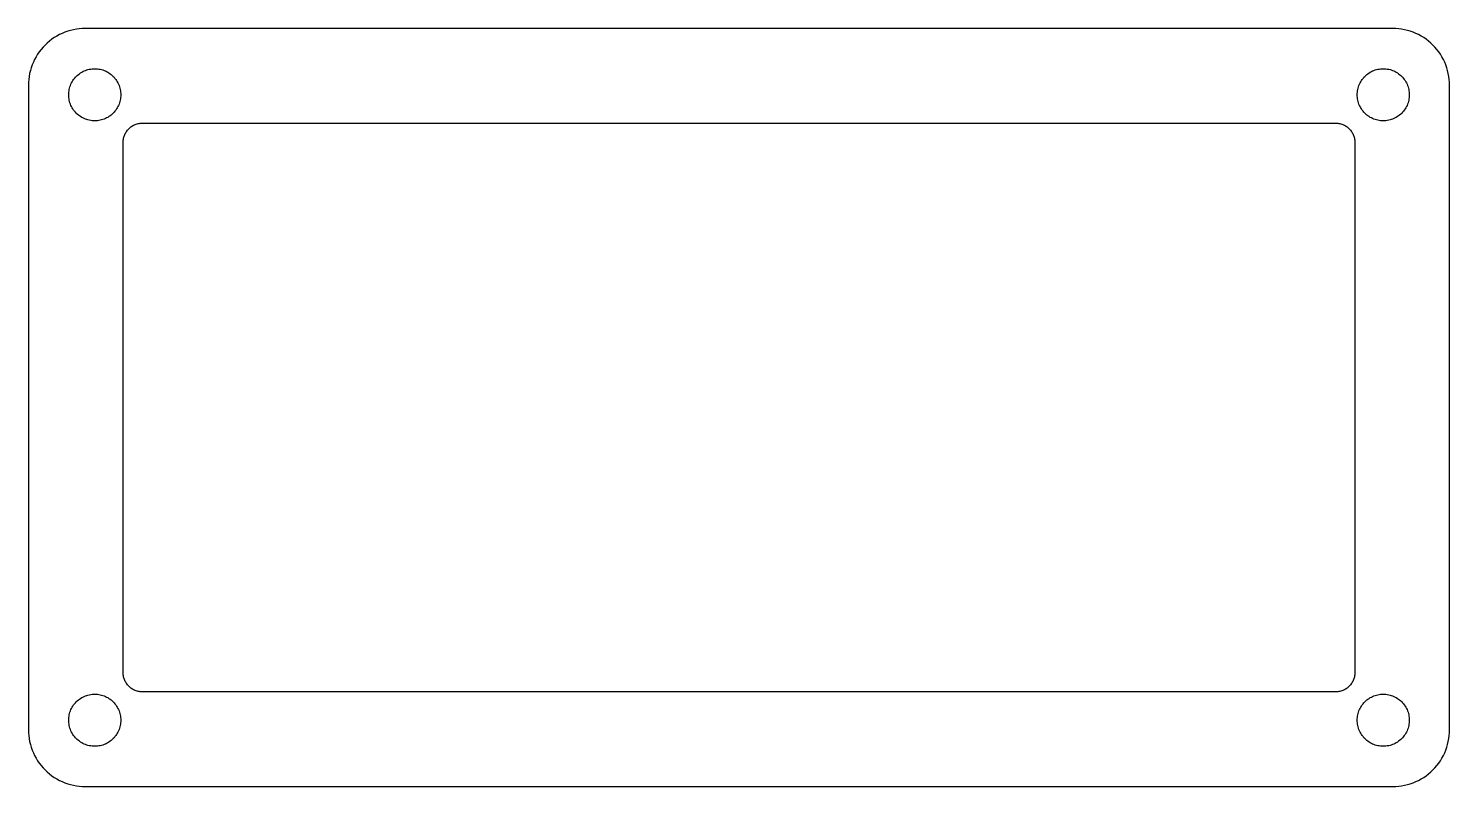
# Model space of a CAD drawing. Header units: metres. Extents: x -38 to 198, y -20 to 155.
# Drawn here: x 42.5 to 117.5, y 25 to 65 of the extents above; entities that cross this region are included whole.
import ezdxf

# ---------------------------------------------------------------- set-up
doc = ezdxf.new("R2010")
doc.units = ezdxf.units.M

msp = doc.modelspace()

# ---------------------------------------------------------------- linework, layer by layer
for p, q in [((43.8661, 64.516), (43.7366, 64.427)), ((44, 64.5981), (43.8661, 64.516)), ((44.138, 64.673), (44, 64.5981)), ((44.2798, 64.7406), (44.138, 64.673)), ((44.4249, 64.8007), (44.2798, 64.7406)), ((44.573, 64.8532), (44.4249, 64.8007)), ((44.7236, 64.8978), (44.573, 64.8532)), ((44.8763, 64.9344), (44.7236, 64.8978)), ((45.0307, 64.9631), (44.8763, 64.9344)), ((45.1864, 64.9836), (45.0307, 64.9631)), ((45.343, 64.9959), (45.1864, 64.9836)), ((45.5, 65), (45.343, 64.9959)), ((114.5, 65), (45.5, 65)), ((114.657, 64.9959), (114.5, 65)), ((114.814, 64.9836), (114.657, 64.9959)), ((114.969, 64.9631), (114.814, 64.9836)), ((115.124, 64.9344), (114.969, 64.9631)), ((115.276, 64.8978), (115.124, 64.9344)), ((115.427, 64.8532), (115.276, 64.8978)), ((115.575, 64.8007), (115.427, 64.8532)), ((115.72, 64.7406), (115.575, 64.8007)), ((115.862, 64.673), (115.72, 64.7406)), ((116, 64.5981), (115.862, 64.673)), ((116.134, 64.516), (116, 64.5981)), ((116.263, 64.427), (116.134, 64.516)), ((43.073, 63.7634), (42.984, 63.6339)), ((43.1686, 63.888), (43.073, 63.7634)), ((43.2706, 64.0074), (43.1686, 63.888)), ((43.3787, 64.1213), (43.2706, 64.0074)), ((43.4926, 64.2294), (43.3787, 64.1213)), ((43.612, 64.3314), (43.4926, 64.2294)), ((43.7366, 64.427), (43.612, 64.3314)), ((116.388, 64.3314), (116.263, 64.427)), ((116.507, 64.2294), (116.388, 64.3314)), ((116.621, 64.1213), (116.507, 64.2294)), ((116.729, 64.0074), (116.621, 64.1213)), ((116.831, 63.888), (116.729, 64.0074)), ((116.927, 63.7634), (116.831, 63.888)), ((117.016, 63.6339), (116.927, 63.7634)), ((42.6993, 63.0751), (42.6468, 62.927)), ((42.7594, 63.2202), (42.6993, 63.0751)), ((42.827, 63.362), (42.7594, 63.2202)), ((42.9019, 63.5), (42.827, 63.362)), ((42.984, 63.6339), (42.9019, 63.5)), ((117.098, 63.5), (117.016, 63.6339)), ((117.173, 63.362), (117.098, 63.5)), ((117.241, 63.2202), (117.173, 63.362)), ((117.301, 63.0751), (117.241, 63.2202)), ((117.353, 62.927), (117.301, 63.0751)), ((42.5164, 62.3136), (42.5041, 62.157)), ((42.5369, 62.4693), (42.5164, 62.3136)), ((42.5656, 62.6237), (42.5369, 62.4693)), ((42.6022, 62.7764), (42.5656, 62.6237)), ((42.6468, 62.927), (42.6022, 62.7764)), ((44.8468, 62.2489), (44.8876, 62.3082)), ((44.8876, 62.3082), (44.9314, 62.3653)), ((44.9314, 62.3653), (44.9782, 62.42)), ((44.9782, 62.42), (45.0277, 62.4723)), ((45.0277, 62.4723), (45.08, 62.5218)), ((45.08, 62.5218), (45.1347, 62.5686)), ((45.1347, 62.5686), (45.1918, 62.6124)), ((45.1918, 62.6124), (45.2511, 62.6532)), ((45.2511, 62.6532), (45.3125, 62.6908)), ((45.3125, 62.6908), (45.3758, 62.7251)), ((45.3758, 62.7251), (45.4408, 62.7561)), ((45.4408, 62.7561), (45.5072, 62.7837)), ((45.5072, 62.7837), (45.5751, 62.8077)), ((45.5751, 62.8077), (45.6441, 62.8281)), ((45.6441, 62.8281), (45.7141, 62.8449)), ((45.7141, 62.8449), (45.7849, 62.8581)), ((45.7849, 62.8581), (45.8563, 62.8675)), ((45.8563, 62.8675), (45.928, 62.8731)), ((45.928, 62.8731), (46, 62.875)), ((46, 62.875), (46.072, 62.8731)), ((46.072, 62.8731), (46.1437, 62.8675)), ((46.1437, 62.8675), (46.2151, 62.8581)), ((46.2151, 62.8581), (46.2859, 62.8449)), ((46.2859, 62.8449), (46.3559, 62.8281)), ((46.3559, 62.8281), (46.4249, 62.8077)), ((46.4249, 62.8077), (46.4928, 62.7837)), ((46.4928, 62.7837), (46.5593, 62.7561)), ((46.5593, 62.7561), (46.6242, 62.7251)), ((46.6242, 62.7251), (46.6875, 62.6908)), ((46.6875, 62.6908), (46.7489, 62.6532)), ((46.7489, 62.6532), (46.8082, 62.6124)), ((46.8082, 62.6124), (46.8653, 62.5686)), ((46.8653, 62.5686), (46.9201, 62.5218)), ((46.9201, 62.5218), (46.9723, 62.4723)), ((46.9723, 62.4723), (47.0218, 62.42)), ((47.0218, 62.42), (47.0686, 62.3653)), ((47.0686, 62.3653), (47.1124, 62.3082)), ((47.1124, 62.3082), (47.1532, 62.2489)), ((112.847, 62.2489), (112.888, 62.3082)), ((112.888, 62.3082), (112.931, 62.3653)), ((112.931, 62.3653), (112.978, 62.42)), ((112.978, 62.42), (113.028, 62.4723)), ((113.028, 62.4723), (113.08, 62.5218)), ((113.08, 62.5218), (113.135, 62.5686)), ((113.135, 62.5686), (113.192, 62.6124)), ((113.192, 62.6124), (113.251, 62.6532)), ((113.251, 62.6532), (113.312, 62.6908)), ((113.312, 62.6908), (113.376, 62.7251)), ((113.376, 62.7251), (113.441, 62.7561)), ((113.441, 62.7561), (113.507, 62.7837)), ((113.507, 62.7837), (113.575, 62.8077)), ((113.575, 62.8077), (113.644, 62.8281)), ((113.644, 62.8281), (113.714, 62.8449)), ((113.714, 62.8449), (113.785, 62.8581)), ((113.785, 62.8581), (113.856, 62.8675)), ((113.856, 62.8675), (113.928, 62.8731)), ((113.928, 62.8731), (114, 62.875)), ((114, 62.875), (114.072, 62.8731)), ((114.072, 62.8731), (114.144, 62.8675)), ((114.144, 62.8675), (114.215, 62.8581)), ((114.215, 62.8581), (114.286, 62.8449)), ((114.286, 62.8449), (114.356, 62.8281)), ((114.356, 62.8281), (114.425, 62.8077)), ((114.425, 62.8077), (114.493, 62.7837)), ((114.493, 62.7837), (114.559, 62.7561)), ((114.559, 62.7561), (114.624, 62.7251)), ((114.624, 62.7251), (114.688, 62.6908)), ((114.688, 62.6908), (114.749, 62.6532)), ((114.749, 62.6532), (114.808, 62.6124)), ((114.808, 62.6124), (114.865, 62.5686)), ((114.865, 62.5686), (114.92, 62.5218)), ((114.92, 62.5218), (114.972, 62.4723)), ((114.972, 62.4723), (115.022, 62.42)), ((115.022, 62.42), (115.069, 62.3653)), ((115.069, 62.3653), (115.112, 62.3082)), ((115.112, 62.3082), (115.153, 62.2489)), ((117.398, 62.7764), (117.353, 62.927)), ((117.434, 62.6237), (117.398, 62.7764)), ((117.463, 62.4693), (117.434, 62.6237)), ((117.484, 62.3136), (117.463, 62.4693)), ((117.496, 62.157), (117.484, 62.3136)), ((42.5041, 62.157), (42.5, 62)), ((42.5, 62), (42.5, 28)), ((44.625, 61.5), (44.6269, 61.572)), ((44.6269, 61.428), (44.625, 61.5)), ((44.6269, 61.572), (44.6325, 61.6437)), ((44.6325, 61.6437), (44.6419, 61.7151)), ((44.6419, 61.7151), (44.6551, 61.7859)), ((44.6551, 61.7859), (44.6719, 61.8559)), ((44.6719, 61.8559), (44.6923, 61.9249)), ((44.6923, 61.9249), (44.7163, 61.9928)), ((44.7163, 61.9928), (44.7439, 62.0592)), ((44.7439, 62.0592), (44.7749, 62.1242)), ((44.7749, 62.1242), (44.8092, 62.1875)), ((44.8092, 62.1875), (44.8468, 62.2489)), ((47.1532, 62.2489), (47.1908, 62.1875)), ((47.1908, 62.1875), (47.2251, 62.1242)), ((47.2251, 62.1242), (47.2561, 62.0592)), ((47.2561, 62.0592), (47.2837, 61.9928)), ((47.2837, 61.9928), (47.3077, 61.9249)), ((47.3077, 61.9249), (47.3282, 61.8559)), ((47.3282, 61.8559), (47.345, 61.7859)), ((47.345, 61.7859), (47.3581, 61.7151)), ((47.3581, 61.7151), (47.3675, 61.6437)), ((47.3675, 61.6437), (47.3731, 61.572)), ((47.3731, 61.572), (47.375, 61.5)), ((47.375, 61.5), (47.3731, 61.428)), ((112.625, 61.5), (112.627, 61.572)), ((112.627, 61.428), (112.625, 61.5)), ((112.627, 61.572), (112.633, 61.6437)), ((112.633, 61.6437), (112.642, 61.7151)), ((112.642, 61.7151), (112.655, 61.7859)), ((112.655, 61.7859), (112.672, 61.8559)), ((112.672, 61.8559), (112.692, 61.9249)), ((112.692, 61.9249), (112.716, 61.9928)), ((112.716, 61.9928), (112.744, 62.0592)), ((112.744, 62.0592), (112.775, 62.1242)), ((112.775, 62.1242), (112.809, 62.1875)), ((112.809, 62.1875), (112.847, 62.2489)), ((115.153, 62.2489), (115.191, 62.1875)), ((115.191, 62.1875), (115.225, 62.1242)), ((115.225, 62.1242), (115.256, 62.0592)), ((115.256, 62.0592), (115.284, 61.9928)), ((115.284, 61.9928), (115.308, 61.9249)), ((115.308, 61.9249), (115.328, 61.8559)), ((115.328, 61.8559), (115.345, 61.7859)), ((115.345, 61.7859), (115.358, 61.7151)), ((115.358, 61.7151), (115.367, 61.6437)), ((115.367, 61.6437), (115.373, 61.572)), ((115.373, 61.572), (115.375, 61.5)), ((115.375, 61.5), (115.373, 61.428)), ((117.5, 62), (117.496, 62.157)), ((117.5, 28), (117.5, 62)), ((44.6325, 61.3563), (44.6269, 61.428)), ((44.6419, 61.2849), (44.6325, 61.3563)), ((44.6551, 61.2141), (44.6419, 61.2849)), ((44.6719, 61.1441), (44.6551, 61.2141)), ((44.6923, 61.0751), (44.6719, 61.1441)), ((44.7163, 61.0072), (44.6923, 61.0751)), ((44.7439, 60.9407), (44.7163, 61.0072)), ((44.7749, 60.8758), (44.7439, 60.9407)), ((44.8092, 60.8125), (44.7749, 60.8758)), ((44.8468, 60.7511), (44.8092, 60.8125)), ((44.8876, 60.6918), (44.8468, 60.7511)), ((47.1532, 60.7511), (47.1124, 60.6918)), ((47.1908, 60.8125), (47.1532, 60.7511)), ((47.2251, 60.8758), (47.1908, 60.8125)), ((47.2561, 60.9407), (47.2251, 60.8758)), ((47.2837, 61.0072), (47.2561, 60.9407)), ((47.3077, 61.0751), (47.2837, 61.0072)), ((47.3282, 61.1441), (47.3077, 61.0751)), ((47.345, 61.2141), (47.3282, 61.1441)), ((47.3581, 61.2849), (47.345, 61.2141)), ((47.3675, 61.3563), (47.3581, 61.2849)), ((47.3731, 61.428), (47.3675, 61.3563)), ((112.633, 61.3563), (112.627, 61.428)), ((112.642, 61.2849), (112.633, 61.3563)), ((112.655, 61.2141), (112.642, 61.2849)), ((112.672, 61.1441), (112.655, 61.2141)), ((112.692, 61.0751), (112.672, 61.1441)), ((112.716, 61.0072), (112.692, 61.0751)), ((112.744, 60.9407), (112.716, 61.0072)), ((112.775, 60.8758), (112.744, 60.9407)), ((112.809, 60.8125), (112.775, 60.8758)), ((112.847, 60.7511), (112.809, 60.8125)), ((112.888, 60.6918), (112.847, 60.7511)), ((115.153, 60.7511), (115.112, 60.6918)), ((115.191, 60.8125), (115.153, 60.7511)), ((115.225, 60.8758), (115.191, 60.8125)), ((115.256, 60.9407), (115.225, 60.8758)), ((115.284, 61.0072), (115.256, 60.9407)), ((115.308, 61.0751), (115.284, 61.0072)), ((115.328, 61.1441), (115.308, 61.0751)), ((115.345, 61.2141), (115.328, 61.1441)), ((115.358, 61.2849), (115.345, 61.2141)), ((115.367, 61.3563), (115.358, 61.2849)), ((115.373, 61.428), (115.367, 61.3563)), ((44.9314, 60.6347), (44.8876, 60.6918)), ((44.9782, 60.5799), (44.9314, 60.6347)), ((45.0277, 60.5277), (44.9782, 60.5799)), ((45.08, 60.4782), (45.0277, 60.5277)), ((45.1347, 60.4314), (45.08, 60.4782)), ((45.1918, 60.3876), (45.1347, 60.4314)), ((45.2511, 60.3468), (45.1918, 60.3876)), ((45.3125, 60.3092), (45.2511, 60.3468)), ((45.3758, 60.2749), (45.3125, 60.3092)), ((45.4408, 60.2439), (45.3758, 60.2749)), ((45.5072, 60.2163), (45.4408, 60.2439)), ((45.5751, 60.1923), (45.5072, 60.2163)), ((45.6441, 60.1718), (45.5751, 60.1923)), ((45.7141, 60.155), (45.6441, 60.1718)), ((45.7849, 60.1419), (45.7141, 60.155)), ((45.8563, 60.1325), (45.7849, 60.1419)), ((45.928, 60.1269), (45.8563, 60.1325)), ((46, 60.125), (45.928, 60.1269)), ((46.072, 60.1269), (46, 60.125)), ((46.1437, 60.1325), (46.072, 60.1269)), ((46.2151, 60.1419), (46.1437, 60.1325)), ((46.2859, 60.155), (46.2151, 60.1419)), ((46.3559, 60.1718), (46.2859, 60.155)), ((46.4249, 60.1923), (46.3559, 60.1718)), ((46.4928, 60.2163), (46.4249, 60.1923)), ((46.5593, 60.2439), (46.4928, 60.2163)), ((46.6242, 60.2749), (46.5593, 60.2439)), ((46.6875, 60.3092), (46.6242, 60.2749)), ((46.7489, 60.3468), (46.6875, 60.3092)), ((46.8082, 60.3876), (46.7489, 60.3468)), ((46.8653, 60.4314), (46.8082, 60.3876)), ((46.9201, 60.4782), (46.8653, 60.4314)), ((46.9723, 60.5277), (46.9201, 60.4782)), ((47.0218, 60.5799), (46.9723, 60.5277)), ((47.0686, 60.6347), (47.0218, 60.5799)), ((47.1124, 60.6918), (47.0686, 60.6347)), ((48.4477, 59.9986), (48.5, 60)), ((48.5, 60), (111.5, 60)), ((111.5, 60), (111.552, 59.9986)), ((112.931, 60.6347), (112.888, 60.6918)), ((112.978, 60.5799), (112.931, 60.6347)), ((113.028, 60.5277), (112.978, 60.5799)), ((113.08, 60.4782), (113.028, 60.5277)), ((113.135, 60.4314), (113.08, 60.4782)), ((113.192, 60.3876), (113.135, 60.4314)), ((113.251, 60.3468), (113.192, 60.3876)), ((113.312, 60.3092), (113.251, 60.3468)), ((113.376, 60.2749), (113.312, 60.3092)), ((113.441, 60.2439), (113.376, 60.2749)), ((113.507, 60.2163), (113.441, 60.2439)), ((113.575, 60.1923), (113.507, 60.2163)), ((113.644, 60.1718), (113.575, 60.1923)), ((113.714, 60.155), (113.644, 60.1718)), ((113.785, 60.1419), (113.714, 60.155)), ((113.856, 60.1325), (113.785, 60.1419)), ((113.928, 60.1269), (113.856, 60.1325)), ((114, 60.125), (113.928, 60.1269)), ((114.072, 60.1269), (114, 60.125)), ((114.144, 60.1325), (114.072, 60.1269)), ((114.215, 60.1419), (114.144, 60.1325)), ((114.286, 60.155), (114.215, 60.1419)), ((114.356, 60.1718), (114.286, 60.155)), ((114.425, 60.1923), (114.356, 60.1718)), ((114.493, 60.2163), (114.425, 60.1923)), ((114.559, 60.2439), (114.493, 60.2163)), ((114.624, 60.2749), (114.559, 60.2439)), ((114.688, 60.3092), (114.624, 60.2749)), ((114.749, 60.3468), (114.688, 60.3092)), ((114.808, 60.3876), (114.749, 60.3468)), ((114.865, 60.4314), (114.808, 60.3876)), ((114.92, 60.4782), (114.865, 60.4314)), ((114.972, 60.5277), (114.92, 60.4782)), ((115.022, 60.5799), (114.972, 60.5277)), ((115.069, 60.6347), (115.022, 60.5799)), ((115.112, 60.6918), (115.069, 60.6347)), ((47.5219, 59.2079), (47.5341, 59.2588)), ((47.5341, 59.2588), (47.549, 59.309)), ((47.549, 59.309), (47.5664, 59.3584)), ((47.5664, 59.3584), (47.5865, 59.4067)), ((47.5865, 59.4067), (47.609, 59.454)), ((47.609, 59.454), (47.634, 59.5)), ((47.634, 59.5), (47.6613, 59.5446)), ((47.6613, 59.5446), (47.691, 59.5878)), ((47.691, 59.5878), (47.7229, 59.6293)), ((47.7229, 59.6293), (47.7569, 59.6691)), ((47.7569, 59.6691), (47.7929, 59.7071)), ((47.7929, 59.7071), (47.8309, 59.7431)), ((47.8309, 59.7431), (47.8707, 59.7771)), ((47.8707, 59.7771), (47.9122, 59.809)), ((47.9122, 59.809), (47.9554, 59.8387)), ((47.9554, 59.8387), (48, 59.866)), ((48, 59.866), (48.046, 59.891)), ((48.046, 59.891), (48.0933, 59.9135)), ((48.0933, 59.9135), (48.1416, 59.9336)), ((48.1416, 59.9336), (48.191, 59.951)), ((48.191, 59.951), (48.2412, 59.9659)), ((48.2412, 59.9659), (48.2921, 59.9781)), ((48.2921, 59.9781), (48.3436, 59.9877)), ((48.3436, 59.9877), (48.3955, 59.9945)), ((48.3955, 59.9945), (48.4477, 59.9986)), ((111.552, 59.9986), (111.605, 59.9945)), ((111.605, 59.9945), (111.656, 59.9877)), ((111.656, 59.9877), (111.708, 59.9781)), ((111.708, 59.9781), (111.759, 59.9659)), ((111.759, 59.9659), (111.809, 59.951)), ((111.809, 59.951), (111.858, 59.9336)), ((111.858, 59.9336), (111.907, 59.9135)), ((111.907, 59.9135), (111.954, 59.891)), ((111.954, 59.891), (112, 59.866)), ((112, 59.866), (112.045, 59.8387)), ((112.045, 59.8387), (112.088, 59.809)), ((112.088, 59.809), (112.129, 59.7771)), ((112.129, 59.7771), (112.169, 59.7431)), ((112.169, 59.7431), (112.207, 59.7071)), ((112.207, 59.7071), (112.243, 59.6691)), ((112.243, 59.6691), (112.277, 59.6293)), ((112.277, 59.6293), (112.309, 59.5878)), ((112.309, 59.5878), (112.339, 59.5446)), ((112.339, 59.5446), (112.366, 59.5)), ((112.366, 59.5), (112.391, 59.454)), ((112.391, 59.454), (112.414, 59.4067)), ((112.414, 59.4067), (112.434, 59.3584)), ((112.434, 59.3584), (112.451, 59.309)), ((112.451, 59.309), (112.466, 59.2588)), ((112.466, 59.2588), (112.478, 59.2079)), ((47.5, 59), (47.5014, 59.0523)), ((47.5, 31), (47.5, 59)), ((47.5014, 59.0523), (47.5055, 59.1045)), ((47.5055, 59.1045), (47.5123, 59.1564)), ((47.5123, 59.1564), (47.5219, 59.2079)), ((112.478, 59.2079), (112.488, 59.1564)), ((112.488, 59.1564), (112.495, 59.1045)), ((112.495, 59.1045), (112.499, 59.0523)), ((112.499, 59.0523), (112.5, 59)), ((112.5, 59), (112.5, 31)), ((47.5014, 30.9477), (47.5, 31)), ((47.5055, 30.8955), (47.5014, 30.9477)), ((47.5123, 30.8436), (47.5055, 30.8955)), ((47.5219, 30.7921), (47.5123, 30.8436)), ((47.5341, 30.7412), (47.5219, 30.7921)), ((112.478, 30.7921), (112.466, 30.7412)), ((112.488, 30.8436), (112.478, 30.7921)), ((112.495, 30.8955), (112.488, 30.8436)), ((112.499, 30.9477), (112.495, 30.8955)), ((112.5, 31), (112.499, 30.9477)), ((47.549, 30.691), (47.5341, 30.7412)), ((47.5664, 30.6416), (47.549, 30.691)), ((47.5865, 30.5933), (47.5664, 30.6416)), ((47.609, 30.546), (47.5865, 30.5933)), ((47.634, 30.5), (47.609, 30.546)), ((47.6613, 30.4554), (47.634, 30.5)), ((47.691, 30.4122), (47.6613, 30.4554)), ((47.7229, 30.3707), (47.691, 30.4122)), ((47.7569, 30.3309), (47.7229, 30.3707)), ((47.7929, 30.2929), (47.7569, 30.3309)), ((47.8309, 30.2569), (47.7929, 30.2929)), ((47.8707, 30.2229), (47.8309, 30.2569)), ((47.9122, 30.191), (47.8707, 30.2229)), ((47.9554, 30.1613), (47.9122, 30.191)), ((48, 30.134), (47.9554, 30.1613)), ((48.046, 30.109), (48, 30.134)), ((48.0933, 30.0865), (48.046, 30.109)), ((48.1416, 30.0664), (48.0933, 30.0865)), ((48.191, 30.049), (48.1416, 30.0664)), ((48.2412, 30.0341), (48.191, 30.049)), ((48.2921, 30.0219), (48.2412, 30.0341)), ((48.3436, 30.0123), (48.2921, 30.0219)), ((48.3955, 30.0055), (48.3436, 30.0123)), ((48.4477, 30.0014), (48.3955, 30.0055)), ((48.5, 30), (48.4477, 30.0014)), ((111.5, 30), (48.5, 30)), ((111.552, 30.0014), (111.5, 30)), ((111.605, 30.0055), (111.552, 30.0014)), ((111.656, 30.0123), (111.605, 30.0055)), ((111.708, 30.0219), (111.656, 30.0123)), ((111.759, 30.0341), (111.708, 30.0219)), ((111.809, 30.049), (111.759, 30.0341)), ((111.858, 30.0664), (111.809, 30.049)), ((111.907, 30.0865), (111.858, 30.0664)), ((111.954, 30.109), (111.907, 30.0865)), ((112, 30.134), (111.954, 30.109)), ((112.045, 30.1613), (112, 30.134)), ((112.088, 30.191), (112.045, 30.1613)), ((112.129, 30.2229), (112.088, 30.191)), ((112.169, 30.2569), (112.129, 30.2229)), ((112.207, 30.2929), (112.169, 30.2569)), ((112.243, 30.3309), (112.207, 30.2929)), ((112.277, 30.3707), (112.243, 30.3309)), ((112.309, 30.4122), (112.277, 30.3707)), ((112.339, 30.4554), (112.309, 30.4122)), ((112.366, 30.5), (112.339, 30.4554)), ((112.391, 30.546), (112.366, 30.5)), ((112.414, 30.5933), (112.391, 30.546)), ((112.434, 30.6416), (112.414, 30.5933)), ((112.451, 30.691), (112.434, 30.6416)), ((112.466, 30.7412), (112.451, 30.691)), ((44.8468, 29.2489), (44.8876, 29.3082)), ((44.8876, 29.3082), (44.9314, 29.3653)), ((44.9314, 29.3653), (44.9782, 29.4201)), ((44.9782, 29.4201), (45.0277, 29.4723)), ((45.0277, 29.4723), (45.08, 29.5218)), ((45.08, 29.5218), (45.1347, 29.5686)), ((45.1347, 29.5686), (45.1918, 29.6124)), ((45.1918, 29.6124), (45.2511, 29.6532)), ((45.2511, 29.6532), (45.3125, 29.6908)), ((45.3125, 29.6908), (45.3758, 29.7251)), ((45.3758, 29.7251), (45.4408, 29.7561)), ((45.4408, 29.7561), (45.5072, 29.7837)), ((45.5072, 29.7837), (45.5751, 29.8077)), ((45.5751, 29.8077), (45.6441, 29.8282)), ((45.6441, 29.8282), (45.7141, 29.845)), ((45.7141, 29.845), (45.7849, 29.8581)), ((45.7849, 29.8581), (45.8563, 29.8675)), ((45.8563, 29.8675), (45.928, 29.8731)), ((45.928, 29.8731), (46, 29.875)), ((46, 29.875), (46.072, 29.8731)), ((46.072, 29.8731), (46.1437, 29.8675)), ((46.1437, 29.8675), (46.2151, 29.8581)), ((46.2151, 29.8581), (46.2859, 29.845)), ((46.2859, 29.845), (46.3559, 29.8282)), ((46.3559, 29.8282), (46.4249, 29.8077)), ((46.4249, 29.8077), (46.4928, 29.7837)), ((46.4928, 29.7837), (46.5593, 29.7561)), ((46.5593, 29.7561), (46.6242, 29.7251)), ((46.6242, 29.7251), (46.6875, 29.6908)), ((46.6875, 29.6908), (46.7489, 29.6532)), ((46.7489, 29.6532), (46.8082, 29.6124)), ((46.8082, 29.6124), (46.8653, 29.5686)), ((46.8653, 29.5686), (46.9201, 29.5218)), ((46.9201, 29.5218), (46.9723, 29.4723)), ((46.9723, 29.4723), (47.0218, 29.4201)), ((47.0218, 29.4201), (47.0686, 29.3653)), ((47.0686, 29.3653), (47.1124, 29.3082)), ((47.1124, 29.3082), (47.1532, 29.2489)), ((112.847, 29.2489), (112.888, 29.3082)), ((112.888, 29.3082), (112.931, 29.3653)), ((112.931, 29.3653), (112.978, 29.4201)), ((112.978, 29.4201), (113.028, 29.4723)), ((113.028, 29.4723), (113.08, 29.5218)), ((113.08, 29.5218), (113.135, 29.5686)), ((113.135, 29.5686), (113.192, 29.6124)), ((113.192, 29.6124), (113.251, 29.6532)), ((113.251, 29.6532), (113.312, 29.6908)), ((113.312, 29.6908), (113.376, 29.7251)), ((113.376, 29.7251), (113.441, 29.7561)), ((113.441, 29.7561), (113.507, 29.7837)), ((113.507, 29.7837), (113.575, 29.8077)), ((113.575, 29.8077), (113.644, 29.8282)), ((113.644, 29.8282), (113.714, 29.845)), ((113.714, 29.845), (113.785, 29.8581)), ((113.785, 29.8581), (113.856, 29.8675)), ((113.856, 29.8675), (113.928, 29.8731)), ((113.928, 29.8731), (114, 29.875)), ((114, 29.875), (114.072, 29.8731)), ((114.072, 29.8731), (114.144, 29.8675)), ((114.144, 29.8675), (114.215, 29.8581)), ((114.215, 29.8581), (114.286, 29.845)), ((114.286, 29.845), (114.356, 29.8282)), ((114.356, 29.8282), (114.425, 29.8077)), ((114.425, 29.8077), (114.493, 29.7837)), ((114.493, 29.7837), (114.559, 29.7561)), ((114.559, 29.7561), (114.624, 29.7251)), ((114.624, 29.7251), (114.688, 29.6908)), ((114.688, 29.6908), (114.749, 29.6532)), ((114.749, 29.6532), (114.808, 29.6124)), ((114.808, 29.6124), (114.865, 29.5686)), ((114.865, 29.5686), (114.92, 29.5218)), ((114.92, 29.5218), (114.972, 29.4723)), ((114.972, 29.4723), (115.022, 29.4201)), ((115.022, 29.4201), (115.069, 29.3653)), ((115.069, 29.3653), (115.112, 29.3082)), ((115.112, 29.3082), (115.153, 29.2489)), ((44.625, 28.5), (44.6269, 28.572)), ((44.6269, 28.428), (44.625, 28.5)), ((44.6269, 28.572), (44.6325, 28.6437)), ((44.6325, 28.6437), (44.6419, 28.7151)), ((44.6419, 28.7151), (44.6551, 28.7859)), ((44.6551, 28.7859), (44.6719, 28.8559)), ((44.6719, 28.8559), (44.6923, 28.9249)), ((44.6923, 28.9249), (44.7163, 28.9928)), ((44.7163, 28.9928), (44.7439, 29.0593)), ((44.7439, 29.0593), (44.7749, 29.1242)), ((44.7749, 29.1242), (44.8092, 29.1875)), ((44.8092, 29.1875), (44.8468, 29.2489)), ((47.1532, 29.2489), (47.1908, 29.1875)), ((47.1908, 29.1875), (47.2251, 29.1242)), ((47.2251, 29.1242), (47.2561, 29.0593)), ((47.2561, 29.0593), (47.2837, 28.9928)), ((47.2837, 28.9928), (47.3077, 28.9249)), ((47.3077, 28.9249), (47.3282, 28.8559)), ((47.3282, 28.8559), (47.345, 28.7859)), ((47.345, 28.7859), (47.3581, 28.7151)), ((47.3581, 28.7151), (47.3675, 28.6437)), ((47.3675, 28.6437), (47.3731, 28.572)), ((47.3731, 28.572), (47.375, 28.5)), ((47.375, 28.5), (47.3731, 28.428)), ((112.625, 28.5), (112.627, 28.572)), ((112.627, 28.428), (112.625, 28.5)), ((112.627, 28.572), (112.633, 28.6437)), ((112.633, 28.6437), (112.642, 28.7151)), ((112.642, 28.7151), (112.655, 28.7859)), ((112.655, 28.7859), (112.672, 28.8559)), ((112.672, 28.8559), (112.692, 28.9249)), ((112.692, 28.9249), (112.716, 28.9928)), ((112.716, 28.9928), (112.744, 29.0593)), ((112.744, 29.0593), (112.775, 29.1242)), ((112.775, 29.1242), (112.809, 29.1875)), ((112.809, 29.1875), (112.847, 29.2489)), ((115.153, 29.2489), (115.191, 29.1875)), ((115.191, 29.1875), (115.225, 29.1242)), ((115.225, 29.1242), (115.256, 29.0593)), ((115.256, 29.0593), (115.284, 28.9928)), ((115.284, 28.9928), (115.308, 28.9249)), ((115.308, 28.9249), (115.328, 28.8559)), ((115.328, 28.8559), (115.345, 28.7859)), ((115.345, 28.7859), (115.358, 28.7151)), ((115.358, 28.7151), (115.367, 28.6437)), ((115.367, 28.6437), (115.373, 28.572)), ((115.373, 28.572), (115.375, 28.5)), ((115.375, 28.5), (115.373, 28.428)), ((42.5, 28), (42.5041, 27.843)), ((42.5041, 27.843), (42.5164, 27.6864)), ((44.6325, 28.3563), (44.6269, 28.428)), ((44.6419, 28.2849), (44.6325, 28.3563)), ((44.6551, 28.2141), (44.6419, 28.2849)), ((44.6719, 28.1441), (44.6551, 28.2141)), ((44.6923, 28.0751), (44.6719, 28.1441)), ((44.7163, 28.0072), (44.6923, 28.0751)), ((44.7439, 27.9408), (44.7163, 28.0072)), ((44.7749, 27.8758), (44.7439, 27.9408)), ((44.8092, 27.8125), (44.7749, 27.8758)), ((44.8468, 27.7511), (44.8092, 27.8125)), ((44.8876, 27.6918), (44.8468, 27.7511)), ((47.1532, 27.7511), (47.1124, 27.6918)), ((47.1908, 27.8125), (47.1532, 27.7511)), ((47.2251, 27.8758), (47.1908, 27.8125)), ((47.2561, 27.9408), (47.2251, 27.8758)), ((47.2837, 28.0072), (47.2561, 27.9408)), ((47.3077, 28.0751), (47.2837, 28.0072)), ((47.3282, 28.1441), (47.3077, 28.0751)), ((47.345, 28.2141), (47.3282, 28.1441)), ((47.3581, 28.2849), (47.345, 28.2141)), ((47.3675, 28.3563), (47.3581, 28.2849)), ((47.3731, 28.428), (47.3675, 28.3563)), ((112.633, 28.3563), (112.627, 28.428)), ((112.642, 28.2849), (112.633, 28.3563)), ((112.655, 28.2141), (112.642, 28.2849)), ((112.672, 28.1441), (112.655, 28.2141)), ((112.692, 28.0751), (112.672, 28.1441)), ((112.716, 28.0072), (112.692, 28.0751)), ((112.744, 27.9408), (112.716, 28.0072)), ((112.775, 27.8758), (112.744, 27.9408)), ((112.809, 27.8125), (112.775, 27.8758)), ((112.847, 27.7511), (112.809, 27.8125)), ((112.888, 27.6918), (112.847, 27.7511)), ((115.153, 27.7511), (115.112, 27.6918)), ((115.191, 27.8125), (115.153, 27.7511)), ((115.225, 27.8758), (115.191, 27.8125)), ((115.256, 27.9408), (115.225, 27.8758)), ((115.284, 28.0072), (115.256, 27.9408)), ((115.308, 28.0751), (115.284, 28.0072)), ((115.328, 28.1441), (115.308, 28.0751)), ((115.345, 28.2141), (115.328, 28.1441)), ((115.358, 28.2849), (115.345, 28.2141)), ((115.367, 28.3563), (115.358, 28.2849)), ((115.373, 28.428), (115.367, 28.3563)), ((117.484, 27.6864), (117.496, 27.843)), ((117.496, 27.843), (117.5, 28)), ((42.5164, 27.6864), (42.5369, 27.5307)), ((42.5369, 27.5307), (42.5656, 27.3763)), ((42.5656, 27.3763), (42.6022, 27.2236)), ((42.6022, 27.2236), (42.6468, 27.073)), ((42.6468, 27.073), (42.6993, 26.9249)), ((44.9314, 27.6347), (44.8876, 27.6918)), ((44.9782, 27.58), (44.9314, 27.6347)), ((45.0277, 27.5277), (44.9782, 27.58)), ((45.08, 27.4782), (45.0277, 27.5277)), ((45.1347, 27.4314), (45.08, 27.4782)), ((45.1918, 27.3876), (45.1347, 27.4314)), ((45.2511, 27.3468), (45.1918, 27.3876)), ((45.3125, 27.3092), (45.2511, 27.3468)), ((45.3758, 27.2749), (45.3125, 27.3092)), ((45.4408, 27.2439), (45.3758, 27.2749)), ((45.5072, 27.2163), (45.4408, 27.2439)), ((45.5751, 27.1923), (45.5072, 27.2163)), ((45.6441, 27.1719), (45.5751, 27.1923)), ((45.7141, 27.1551), (45.6441, 27.1719)), ((45.7849, 27.1419), (45.7141, 27.1551)), ((45.8563, 27.1325), (45.7849, 27.1419)), ((45.928, 27.1269), (45.8563, 27.1325)), ((46, 27.125), (45.928, 27.1269)), ((46.072, 27.1269), (46, 27.125)), ((46.1437, 27.1325), (46.072, 27.1269)), ((46.2151, 27.1419), (46.1437, 27.1325)), ((46.2859, 27.1551), (46.2151, 27.1419)), ((46.3559, 27.1719), (46.2859, 27.1551)), ((46.4249, 27.1923), (46.3559, 27.1719)), ((46.4928, 27.2163), (46.4249, 27.1923)), ((46.5593, 27.2439), (46.4928, 27.2163)), ((46.6242, 27.2749), (46.5593, 27.2439)), ((46.6875, 27.3092), (46.6242, 27.2749)), ((46.7489, 27.3468), (46.6875, 27.3092)), ((46.8082, 27.3876), (46.7489, 27.3468)), ((46.8653, 27.4314), (46.8082, 27.3876)), ((46.9201, 27.4782), (46.8653, 27.4314)), ((46.9723, 27.5277), (46.9201, 27.4782)), ((47.0218, 27.58), (46.9723, 27.5277)), ((47.0686, 27.6347), (47.0218, 27.58)), ((47.1124, 27.6918), (47.0686, 27.6347)), ((112.931, 27.6347), (112.888, 27.6918)), ((112.978, 27.58), (112.931, 27.6347)), ((113.028, 27.5277), (112.978, 27.58)), ((113.08, 27.4782), (113.028, 27.5277)), ((113.135, 27.4314), (113.08, 27.4782)), ((113.192, 27.3876), (113.135, 27.4314)), ((113.251, 27.3468), (113.192, 27.3876)), ((113.312, 27.3092), (113.251, 27.3468)), ((113.376, 27.2749), (113.312, 27.3092)), ((113.441, 27.2439), (113.376, 27.2749)), ((113.507, 27.2163), (113.441, 27.2439)), ((113.575, 27.1923), (113.507, 27.2163)), ((113.644, 27.1719), (113.575, 27.1923)), ((113.714, 27.1551), (113.644, 27.1719)), ((113.785, 27.1419), (113.714, 27.1551)), ((113.856, 27.1325), (113.785, 27.1419)), ((113.928, 27.1269), (113.856, 27.1325)), ((114, 27.125), (113.928, 27.1269)), ((114.072, 27.1269), (114, 27.125)), ((114.144, 27.1325), (114.072, 27.1269)), ((114.215, 27.1419), (114.144, 27.1325)), ((114.286, 27.1551), (114.215, 27.1419)), ((114.356, 27.1719), (114.286, 27.1551)), ((114.425, 27.1923), (114.356, 27.1719)), ((114.493, 27.2163), (114.425, 27.1923)), ((114.559, 27.2439), (114.493, 27.2163)), ((114.624, 27.2749), (114.559, 27.2439)), ((114.688, 27.3092), (114.624, 27.2749)), ((114.749, 27.3468), (114.688, 27.3092)), ((114.808, 27.3876), (114.749, 27.3468)), ((114.865, 27.4314), (114.808, 27.3876)), ((114.92, 27.4782), (114.865, 27.4314)), ((114.972, 27.5277), (114.92, 27.4782)), ((115.022, 27.58), (114.972, 27.5277)), ((115.069, 27.6347), (115.022, 27.58)), ((115.112, 27.6918), (115.069, 27.6347)), ((117.301, 26.9249), (117.353, 27.073)), ((117.353, 27.073), (117.398, 27.2236)), ((117.398, 27.2236), (117.434, 27.3763)), ((117.434, 27.3763), (117.463, 27.5307)), ((117.463, 27.5307), (117.484, 27.6864)), ((42.6993, 26.9249), (42.7594, 26.7798)), ((42.7594, 26.7798), (42.827, 26.638)), ((42.827, 26.638), (42.9019, 26.5)), ((42.9019, 26.5), (42.984, 26.3661)), ((42.984, 26.3661), (43.073, 26.2366)), ((116.927, 26.2366), (117.016, 26.3661)), ((117.016, 26.3661), (117.098, 26.5)), ((117.098, 26.5), (117.173, 26.638)), ((117.173, 26.638), (117.241, 26.7798)), ((117.241, 26.7798), (117.301, 26.9249)), ((43.073, 26.2366), (43.1686, 26.112)), ((43.1686, 26.112), (43.2706, 25.9926)), ((43.2706, 25.9926), (43.3787, 25.8787)), ((43.3787, 25.8787), (43.4926, 25.7706)), ((43.4926, 25.7706), (43.612, 25.6686)), ((43.612, 25.6686), (43.7366, 25.573)), ((43.7366, 25.573), (43.8661, 25.484)), ((116.134, 25.484), (116.263, 25.573)), ((116.263, 25.573), (116.388, 25.6686)), ((116.388, 25.6686), (116.507, 25.7706)), ((116.507, 25.7706), (116.621, 25.8787)), ((116.621, 25.8787), (116.729, 25.9926)), ((116.729, 25.9926), (116.831, 26.112)), ((116.831, 26.112), (116.927, 26.2366)), ((43.8661, 25.484), (44, 25.4019)), ((44, 25.4019), (44.138, 25.327)), ((44.138, 25.327), (44.2798, 25.2594)), ((44.2798, 25.2594), (44.4249, 25.1993)), ((44.4249, 25.1993), (44.573, 25.1468)), ((44.573, 25.1468), (44.7236, 25.1022)), ((44.7236, 25.1022), (44.8763, 25.0656)), ((44.8763, 25.0656), (45.0307, 25.0369)), ((45.0307, 25.0369), (45.1864, 25.0164)), ((45.1864, 25.0164), (45.343, 25.0041)), ((45.343, 25.0041), (45.5, 25)), ((45.5, 25), (114.5, 25)), ((114.5, 25), (114.657, 25.0041)), ((114.657, 25.0041), (114.814, 25.0164)), ((114.814, 25.0164), (114.969, 25.0369)), ((114.969, 25.0369), (115.124, 25.0656)), ((115.124, 25.0656), (115.276, 25.1022)), ((115.276, 25.1022), (115.427, 25.1468)), ((115.427, 25.1468), (115.575, 25.1993)), ((115.575, 25.1993), (115.72, 25.2594)), ((115.72, 25.2594), (115.862, 25.327)), ((115.862, 25.327), (116, 25.4019)), ((116, 25.4019), (116.134, 25.484))]:
    msp.add_line(p, q)

doc.saveas('drawing.dxf')
